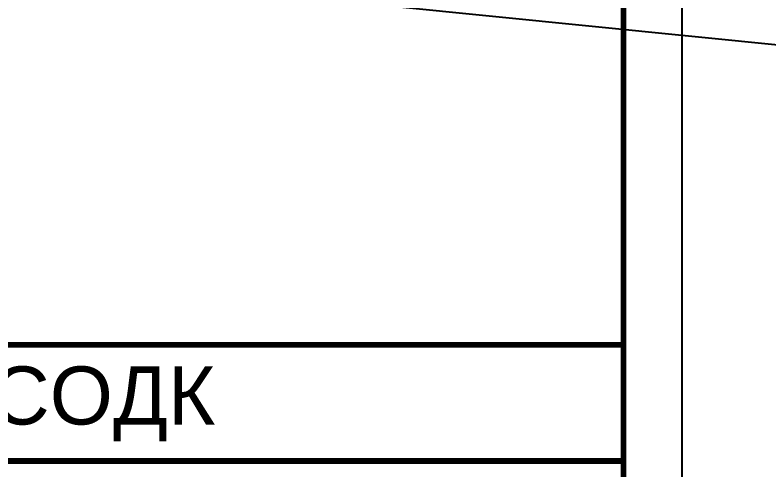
# Model space of a CAD drawing. Header units: millimetres. Extents: x -112426 to 6776, y 1218 to 38707.
# Drawn here: x 5249 to 5313.9, y 1450.4 to 1489.5 of the extents above; entities that cross this region are included whole.
import ezdxf
from ezdxf.enums import TextEntityAlignment as Align

# ---------------------------------------------------------------- set-up
doc = ezdxf.new("R2010")
doc.units = ezdxf.units.MM
doc.layers.add('Размеры на чертеже', color=250, linetype='Continuous', lineweight=25)
doc.styles.add('-ISOCPEUR-', font='isocpeur.TTF')
doc.styles.get("Standard").update_dxf_attribs({"font": 'arial.ttf'})

# ---------------------------------------------------------------- blocks, each defined once
blk = doc.blocks.new('*U156')
blk.add_lwpolyline([(0, 0), (420, 0), (420, -297), (0, -297)], close=True)
at = {"const_width": 0.5}
blk.add_lwpolyline([(20, -5), (415, -5), (415, -292), (20, -292)], close=True, dxfattribs=at)
for points in [[(230, -292), (230, -237), (415, -237)], [(295, -247), (415, -247)]]:
    blk.add_lwpolyline(points, dxfattribs=at)
at = {"style": '-ISOCPEUR-'}
blk.add_attdef('РАЗРАБОТАЛ', text='', height=2.5, dxfattribs=at).set_placement((250.501, -264.224), align=Align.MIDDLE_LEFT)
at = {"style": '-ISOCPEUR-', "flags": 8}
for tag, height, p in [('ДАТА', 2.5, (290.074, -264.402)), ('ДАТА1', 2.5, (290.074, -269.402)), ('ЛИСТ', 3, (386.388, -271.915)), ('ЛИСТОВ', 3, (403.888, -271.915)), ('ФОРМАТ', 3, (380.972, -294.745))]:
    blk.add_attdef(tag, text='', height=height, dxfattribs=at).set_placement(p, align=Align.MIDDLE_CENTER)
at = {"style": '-ISOCPEUR-'}
blk.add_attdef('ПРОВЕРИЛ', (250.749, -270.729), '', height=2.5, dxfattribs=at)
at = {"style": '-ISOCPEUR-', "flags": 8}
blk.add_attdef('ИМЯ_ЧЕРТЕЖА_001', (321.327, -285.175), '', height=3, dxfattribs=at)

msp = doc.modelspace()

# ---------------------------------------------------------------- linework, layer by layer
msp.add_line((1022.192, 1920.504), (6776.04, 1339.375))

# ---------------------------------------------------------------- block references
at = {"layer": 'Размеры на чертеже', "lineweight": 90}
msp.add_blockref('*U156', (4886.353, 1698.16), dxfattribs=at)

# ---------------------------------------------------------------- texts
at = {"insert": (5219.396, 1459.299), "char_height": 5, "width": 38.3472, "attachment_point": 1}
msp.add_mtext('47/2019-СОДК', dxfattribs=at)

doc.saveas('drawing.dxf')
